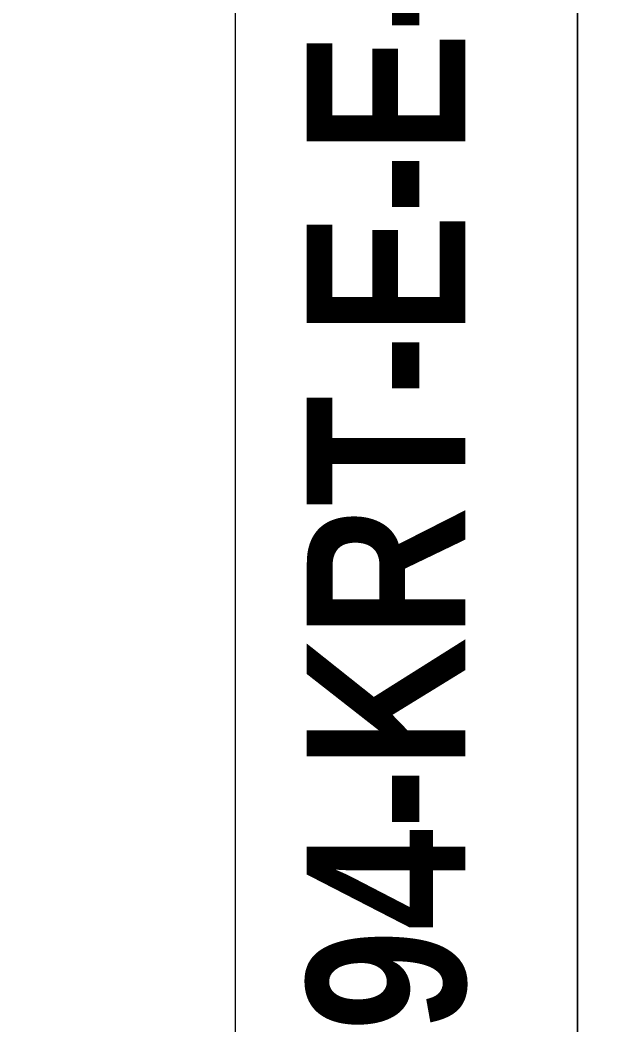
# Model space of a CAD drawing. Header units: metres. Extents: x -19121 to 152404, y -12107 to 29421.
# Drawn here: x 42643 to 46319, y 366 to 6705 of the extents above; entities that cross this region are included whole.
import ezdxf

# ---------------------------------------------------------------- set-up
doc = ezdxf.new("R2010")
doc.units = ezdxf.units.M
doc.header["$LTSCALE"] = 50
doc.header["$MEASUREMENT"] = 0
doc.layers.add('40A', color=9, linetype='Continuous', lineweight=5)
doc.styles.add('MuuM_TEXT-BOLD', font='ARIALNB.TTF')

msp = doc.modelspace()

# ---------------------------------------------------------------- linework, layer by layer
at = {"layer": '40A'}
for points in [[(46159.3, -4218.6), (18159.3, -4218.6), (18159.3, 12601.4), (46159.3, 12601.4)], [(46159.3, -4218.6), (18159.3, -4218.6), (18159.3, 12601.4), (46159.3, 12601.4)], [(74159.3, -4218.6), (46159.3, -4218.6), (46159.3, 12601.4), (74159.3, 12601.4)], [(74159.3, -4218.6), (46159.3, -4218.6), (46159.3, 12601.4), (74159.3, 12601.4)], [(18479.3, 12281.4), (43999.5, 12281.4), (43999.5, -3898.6), (18479.3, -3898.6)], [(18479.3, 12281.4), (43999.5, 12281.4), (43999.5, -3898.6), (18479.3, -3898.6)]]:
    msp.add_lwpolyline(points, close=True, dxfattribs=at)

# ---------------------------------------------------------------- texts
at = {"layer": '40A', "style": 'MuuM_TEXT-BOLD'}
msp.add_text('94-KRT-E-E-1206', height=1000, rotation=90, dxfattribs=at).set_placement((45451.7, 328.1))

doc.saveas('drawing.dxf')
